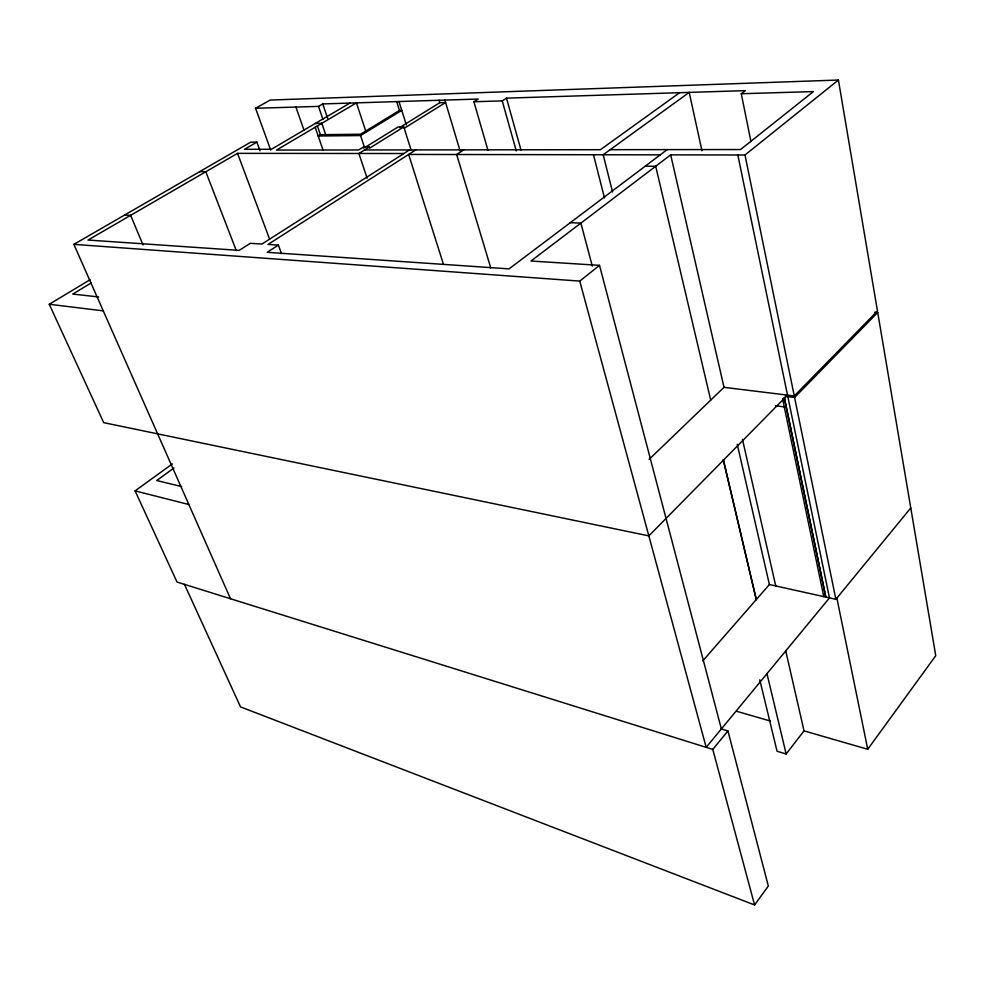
<?xml version="1.0" encoding="UTF-8"?>
<svg xmlns="http://www.w3.org/2000/svg" width="985" height="985" viewBox="0 0 985 985"><rect width="100%" height="100%" fill="white"/><g stroke="black" fill="none" stroke-linecap="round" stroke-linejoin="round"><path stroke-width="1.48" d="M184.466 584.364L240.525 706.898L754.584 904.969L768.325 886.044L727.94 730.932L720.675 728.74M785.636 650.482L804.031 730.87L867.736 749.277L935.75 655.702L877.721 312.467L874.705 312.233M759.78 679.835L777.054 751.247L786.141 753.993L804.031 730.87M754.584 904.969L712.783 749.413L727.94 730.932M702.797 660.861L769.396 584.536L835.871 599.311L910.768 507.964M823.792 596.651L782.546 398.556M785.242 396.327L794.587 397.484L877.721 312.467M649.115 459.379L724.012 387.339L794.279 395.945L877.463 310.989L838.42 80.031L270.222 100.051L255.558 108.264L270.69 150.016M721.365 728.949L599.508 265.347L530.977 261.025L670.699 154.867L744.992 154.99L838.42 80.031M230.502 598.745L73.875 244.366L579.759 281.107L599.508 265.347M667.177 149.621L509.048 268.88L267.144 252.308L278.361 245.093L281.562 253.711M750.964 141.729L741.286 93.735L745.399 90.632L506.499 98.143L502.239 100.889L473.896 101.738L487.969 150.274M174 467.986L156.701 480.532L181.671 486.59M712.783 749.413L177.017 582.037L135.093 490.875L172.387 463.898M679.613 92.701L600.456 149.695L364.536 149.979M463.726 149.855L456.658 154.522L490.789 267.969M415.707 149.917L268.031 244.44L278.361 245.093M409.514 149.929L261.911 244.046L250.313 243.32L239.146 250.387L88.034 240.044L237.533 153.352L403.862 153.525M473.896 101.738L478.156 99.042L322.76 103.93L318.524 106.392L255.558 108.264M411.164 150.274L403.788 126.917L369.572 148.193L369.203 147.073L363.391 147.097L358.725 149.979L276.502 150.077L356.447 102.871L366.014 131.965M404.219 128.284L445.614 102.514L439.79 102.686L399.701 127.57M365.029 147.43L397.977 127.016L403.788 126.917M369.203 147.073L358.897 153.475L367.122 178.162M399.479 110.443L360.498 134.231L320.396 134.686L318.18 136.004L360.572 135.561L401.769 110.382L399.479 110.443L396.684 101.603M91.125 283.003L72.767 294.059L98.685 296.953M737.827 154.977L787.52 395.12L648.844 535.889L103.708 422.651L49.25 304.254L90.078 279.74M349.934 103.068L271.441 149.264L244.489 149.314L256.876 142.135L260.052 150.803M73.875 244.366L250.695 142.172L256.876 142.135M741.286 93.735L813.388 91.58L740.535 149.535L610.158 149.683M315.323 123.445L321.812 123.322L325.776 134.908M660.245 154.854L408.64 154.436L443.447 264.3M645.224 166.182L655.702 166.268L710.714 400.132M199.672 171.661L205.803 171.747L236.314 250.609M570.303 222.684L580.891 223.102L592.317 266.159M124.602 215.05L130.636 215.333L143.034 244.957M49.25 304.254L103.253 310.854M775.343 405.734L784.282 406.891M135.093 490.875L188.861 504.529M736.829 711.355L770.319 721.02M237.533 153.352L269.631 239.195M295.919 107.057L303.971 130.119M315.163 127.25L323.191 150.52M317.392 125.932L320.396 134.686M318.524 106.392L322.969 119.431M322.76 103.93L327.685 118.409M360.572 135.561L364.425 147.196M363.391 147.097L363.76 148.206M398.987 101.529L406.349 124.947M439.064 100.273L439.79 102.686M444.888 100.088L460.094 150.914M502.239 100.889L516.288 150.951M506.499 98.143L520.954 149.979M579.759 281.107L706.183 747.344L829.481 597.907L787.828 396.647M593.462 154.744L604.494 197.973M612.547 191.964L603.165 154.756L689.204 92.405L701.96 150.754M766.909 673.371L786.141 753.993M723.384 459.7L756.345 599.496M723.249 459.835L756.221 599.631M737.236 444.284L769.396 584.536M670.699 154.867L724.012 387.339M742.456 439.285L775.737 585.927M784.392 397.534L825.799 597.095L784.257 397.669M836.881 598.08L867.736 749.277M744.992 154.99L794.279 395.945M794.587 397.484L835.871 599.311"/></g></svg>
